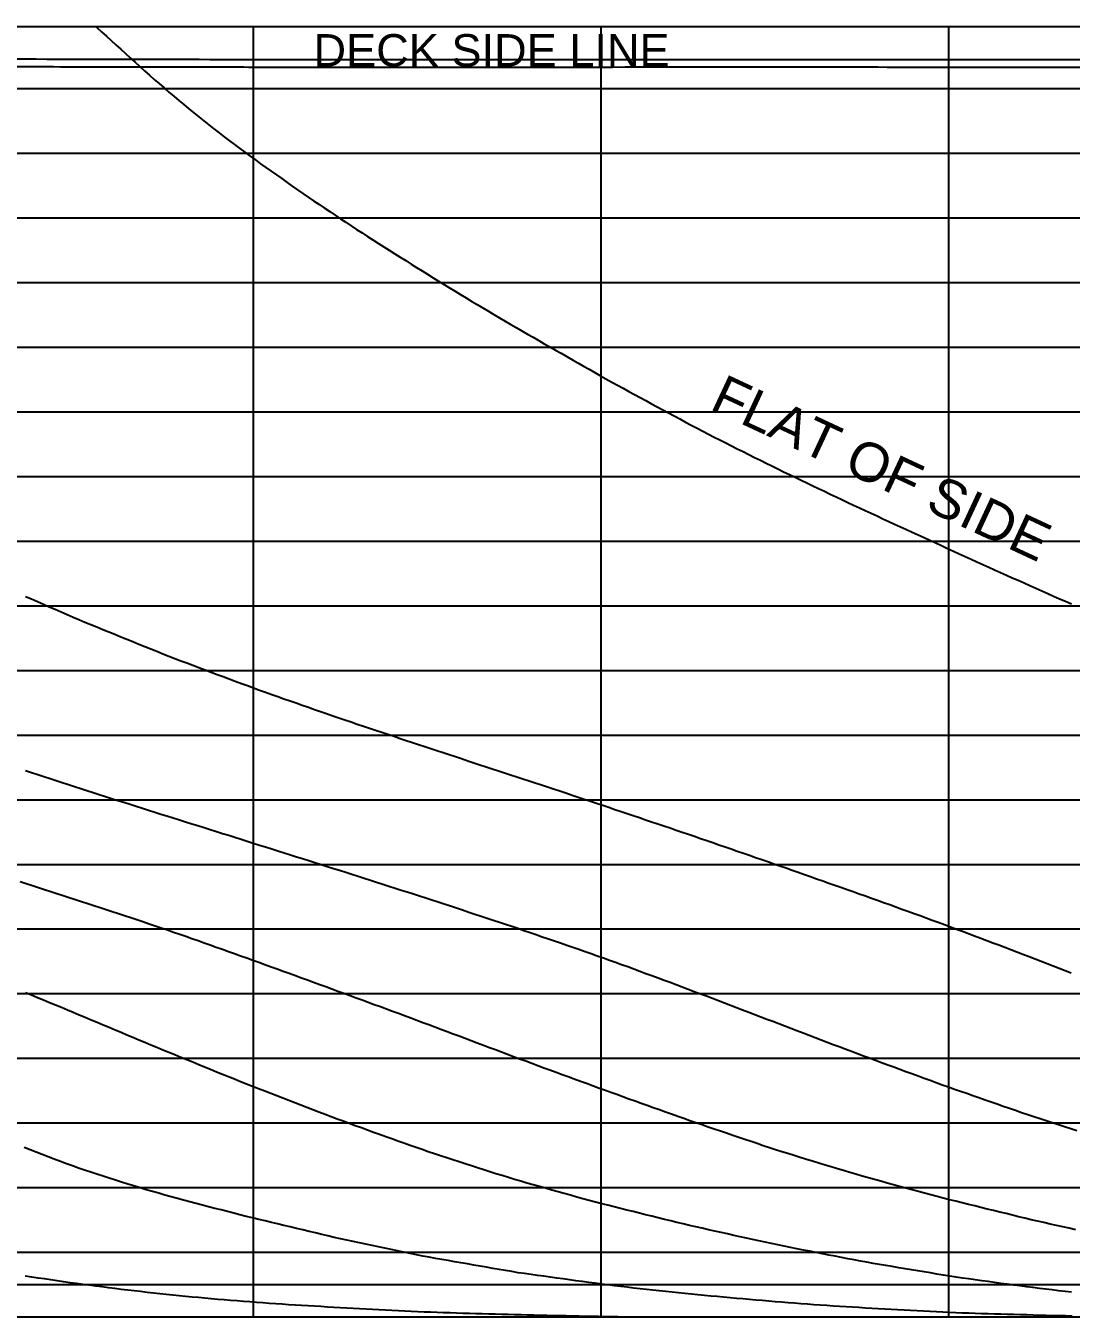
# Model space of a CAD drawing. Header units: millimetres. Extents: x 219888 to 472088, y 91183 to 209983.
# Drawn here: x 263330 to 279507, y 153745 to 173722 of the extents above; entities that cross this region are included whole.
import ezdxf

# ---------------------------------------------------------------- set-up
doc = ezdxf.new("R2010")
doc.units = ezdxf.units.MM
for name, color, linetype in [('Buttocks', 7, 'Continuous'), ('中横剖面图', 7, 'Continuous'), ('图纸', 7, 'Continuous'), ('网格线和标注', 7, 'Continuous')]:
    doc.layers.add(name, color=color, linetype=linetype)
doc.styles.get("Standard").update_dxf_attribs({"font": 'arial.ttf', "height": 600})

msp = doc.modelspace()

# ---------------------------------------------------------------- linework, layer by layer
at = {"layer": 'Buttocks', "color": 135}
for points in [[(264415.653, 173709.61), (264428.624, 173697.764), (264502.564, 173630.314), (264576.494, 173562.944), (264650.374, 173495.684), (264724.414, 173428.324), (264798.374, 173361.074), (264872.284, 173293.914), (264946.394, 173226.674), (265020.564, 173159.544), (265094.714, 173092.664), (265169.194, 173025.824), (265243.774, 172959.364), (265318.624, 172893.184), (265393.834, 172827.274), (265469.364, 172761.654), (265545.184, 172696.364), (265621.284, 172631.404), (265697.664, 172566.804), (265774.344, 172502.574), (265851.334, 172438.724), (265928.654, 172375.294), (266006.314, 172312.304), (266084.354, 172249.774), (266162.764, 172187.714), (266241.524, 172126.094), (266320.644, 172064.924), (266400.094, 172004.164), (266479.854, 171943.804), (266559.924, 171883.834), (266640.264, 171824.224), (266720.844, 171764.954), (266801.654, 171706.004), (266882.504, 171647.474), (266963.754, 171589.064), (267045.164, 171530.924), (267126.754, 171473.014), (267208.484, 171415.334), (267290.354, 171357.854), (267372.354, 171300.554), (267454.464, 171243.444), (267536.694, 171186.484), (267618.874, 171129.824), (267701.384, 171073.224), (267784.004, 171016.804), (267866.754, 170960.594), (267949.634, 170904.584), (268032.654, 170848.794), (268115.814, 170793.214), (268199.134, 170737.844), (268282.584, 170682.704), (268366.194, 170627.784), (268449.804, 170573.204), (268533.714, 170518.734), (268617.764, 170464.474), (268701.904, 170410.424), (268786.184, 170356.534), (268870.544, 170302.814), (268954.994, 170249.254), (269039.554, 170195.814), (269124.164, 170142.524), (269208.864, 170089.354), (269293.624, 170036.294), (269378.424, 169983.344), (269463.304, 169930.464), (269548.224, 169877.684), (269633.184, 169824.984), (269718.354, 169772.274), (269803.444, 169719.764), (269888.654, 169667.384), (269973.954, 169615.164), (270059.234, 169563.204), (270144.794, 169511.344), (270230.484, 169459.684), (270316.304, 169408.224), (270402.214, 169356.994), (270488.174, 169305.994), (270574.364, 169255.134), (270660.634, 169204.464), (270746.944, 169154.014), (270833.384, 169103.704), (270919.934, 169053.544), (271006.514, 169003.534), (271093.194, 168953.624), (271179.904, 168903.814), (271266.674, 168854.074), (271353.484, 168804.404), (271440.324, 168754.794), (271527.174, 168705.234), (271614.074, 168655.714), (271700.984, 168606.214), (271787.944, 168556.734), (271874.824, 168507.304), (271961.904, 168457.764), (272048.444, 168408.484), (272135.174, 168358.954), (272221.314, 168309.034), (272308.314, 168259.074), (272396.104, 168210.554), (272483.844, 168162.364), (272571.524, 168114.394), (272659.384, 168066.474), (272747.294, 168018.634), (272835.184, 167970.924), (272923.124, 167923.304), (273011.114, 167875.754), (273099.164, 167828.294), (273187.244, 167780.924), (273275.364, 167733.674), (273363.544, 167686.514), (273451.824, 167639.474), (273540.154, 167592.564), (273628.584, 167545.834), (273717.044, 167499.294), (273805.684, 167452.914), (273894.404, 167406.734), (273983.234, 167360.764), (274072.184, 167314.994), (274161.104, 167269.514), (274250.284, 167224.184), (274339.484, 167179.114), (274428.914, 167134.194), (274518.314, 167089.544), (274607.824, 167045.074), (274697.414, 167000.774), (274787.294, 166956.514), (274877.044, 166912.464), (274966.834, 166868.484), (275056.694, 166824.584), (275146.624, 166780.774), (275236.614, 166737.074), (275326.654, 166693.504), (275416.764, 166650.054), (275506.804, 166606.804), (275597.074, 166563.624), (275687.384, 166520.594), (275777.774, 166477.694), (275868.124, 166434.964), (275958.634, 166392.324), (276049.184, 166349.814), (276139.774, 166307.434), (276230.414, 166265.164), (276321.114, 166222.994), (276411.844, 166180.924), (276502.574, 166138.944), (276593.364, 166097.004), (276684.194, 166055.134), (276775.034, 166013.304), (276865.914, 165971.524), (276956.784, 165929.794), (277047.684, 165888.094), (277138.574, 165846.434), (277229.504, 165804.794), (277320.414, 165763.194), (277411.254, 165721.654), (277501.974, 165680.164), (277592.604, 165638.644), (277683.794, 165596.754), (277774.944, 165555.284), (277866.114, 165513.884), (277957.314, 165472.534), (278048.424, 165431.274), (278139.564, 165390.064), (278230.714, 165348.884), (278321.874, 165307.754), (278413.034, 165266.684), (278504.274, 165225.634), (278595.484, 165184.654), (278686.724, 165143.734), (278778.014, 165102.864), (278869.304, 165062.074), (278960.684, 165021.364), (279052.064, 164980.764), (279143.464, 164940.274), (279234.934, 164899.894), (279326.464, 164859.614), (279418.024, 164819.464), (279509.714, 164779.384)], [(279507.814, 159068.754), (279414.954, 159104.724), (279321.394, 159140.834), (279227.884, 159176.804), (279134.604, 159212.594), (279041.174, 159248.364), (278947.484, 159284.224), (278854.254, 159319.974), (278760.704, 159355.734), (278667.314, 159391.314), (278574.124, 159426.754), (278480.694, 159462.234), (278387.144, 159497.714), (278293.544, 159533.184), (278200.214, 159568.514), (278106.474, 159603.944), (278012.804, 159639.284), (277919.034, 159674.564), (277825.494, 159709.594), (277731.754, 159744.504), (277638.014, 159779.234), (277544.004, 159814.014), (277450.624, 159848.474), (277356.464, 159883.084), (277262.684, 159917.414), (277168.784, 159951.644), (277074.954, 159985.714), (276980.884, 160019.754), (276886.594, 160053.784), (276792.684, 160087.624), (276698.644, 160121.444), (276604.384, 160155.304), (276510.264, 160189.084), (276416.044, 160222.864), (276321.664, 160256.674), (276227.134, 160290.484), (276133.454, 160323.564), (276039.404, 160356.644), (275944.864, 160389.884), (275850.544, 160423.044), (275756.434, 160456.124), (275662.074, 160489.294), (275567.694, 160522.464), (275473.304, 160555.644), (275378.874, 160588.824), (275284.494, 160621.994), (275190.084, 160655.174), (275095.434, 160688.434), (275000.864, 160721.604), (274906.564, 160754.304), (274812.324, 160786.894), (274718.134, 160819.444), (274623.164, 160852.264), (274528.804, 160884.854), (274434.364, 160917.474), (274339.674, 160950.184), (274245.104, 160982.834), (274150.844, 161015.384), (274055.844, 161048.174), (273961.474, 161080.744), (273866.924, 161113.354), (273772.314, 161145.914), (273677.654, 161178.354), (273582.904, 161210.674), (273488.384, 161242.844), (273393.974, 161274.914), (273299.044, 161307.144), (273204.294, 161339.284), (273109.634, 161371.384), (273014.884, 161403.494), (272920.244, 161435.564), (272825.624, 161467.624), (272730.894, 161499.704), (272635.874, 161531.864), (272541.224, 161563.874), (272446.504, 161595.844), (272351.484, 161627.854), (272256.974, 161659.584), (272161.734, 161691.434), (272066.994, 161722.994), (271972.234, 161754.464), (271877.454, 161785.864), (271782.464, 161817.284), (271687.604, 161848.634), (271592.584, 161880.034), (271497.714, 161911.374), (271402.694, 161942.754), (271307.704, 161974.114), (271212.674, 162005.484), (271117.764, 162036.794), (271022.594, 162068.184), (270927.404, 162099.564), (270832.524, 162130.784), (270737.574, 162161.924), (270642.784, 162192.974), (270547.784, 162224.104), (270452.674, 162255.274), (270357.864, 162286.354), (270262.674, 162317.554), (270167.794, 162348.664), (270072.604, 162379.874), (269977.714, 162410.984), (269882.254, 162442.274), (269787.554, 162473.324), (269692.234, 162504.564), (269596.854, 162535.854), (269502.494, 162567.184), (269407.584, 162598.804), (269313.034, 162630.314), (269217.884, 162662.054), (269123.204, 162693.644), (269028.274, 162725.324), (268933.364, 162757.004), (268838.754, 162788.604), (268743.534, 162820.414), (268648.744, 162852.094), (268553.874, 162883.834), (268458.934, 162915.644), (268363.624, 162947.634), (268269.154, 162979.444), (268174.334, 163011.554), (268079.764, 163043.914), (267985.494, 163076.564), (267891.134, 163109.424), (267796.874, 163142.324), (267702.524, 163175.294), (267608.224, 163208.284), (267513.874, 163241.314), (267419.254, 163274.464), (267324.814, 163307.574), (267230.304, 163340.744), (267135.714, 163373.994), (267041.534, 163407.194), (266947.294, 163440.724), (266853.244, 163474.714), (266759.514, 163509.014), (266665.574, 163543.664), (266571.874, 163578.434), (266478.274, 163613.314), (266384.724, 163648.304), (266291.184, 163683.384), (266197.334, 163718.664), (266103.674, 163753.914), (266010.114, 163789.184), (265916.624, 163824.464), (265822.994, 163859.844), (265729.304, 163895.294), (265635.774, 163930.744), (265542.034, 163966.834), (265449.404, 164003.524), (265356.554, 164040.614), (265263.944, 164077.784), (265171.254, 164115.094), (265078.244, 164152.634), (264985.814, 164190.044), (264893.134, 164227.654), (264800.344, 164265.394), (264707.684, 164303.144), (264615.394, 164340.784), (264522.644, 164378.674), (264430.054, 164416.534), (264337.384, 164454.454), (264244.484, 164492.504), (264152.514, 164531.204), (264060.734, 164570.734), (263969.134, 164610.394), (263877.524, 164650.164), (263785.874, 164690.024), (263694.104, 164729.984), (263602.404, 164769.974), (263510.584, 164810.054), (263419.094, 164850.024), (263327.594, 164890.024)], [(263324.824, 162199.744), (263419.834, 162168.724), (263514.894, 162137.714), (263610.014, 162106.694), (263705.014, 162075.744), (263800.134, 162044.794), (263895.184, 162013.914), (263990.264, 161983.104), (264085.314, 161952.414), (264180.404, 161921.854), (264275.774, 161891.404), (264371.074, 161861.134), (264466.604, 161830.864), (264561.904, 161800.684), (264657.364, 161770.444), (264752.704, 161740.234), (264848.094, 161709.994), (264943.454, 161679.764), (265038.814, 161649.534), (265134.124, 161619.314), (265229.274, 161589.134), (265324.644, 161558.874), (265419.624, 161528.724), (265514.994, 161498.564), (265610.604, 161468.634), (265706.214, 161438.754), (265801.614, 161408.924), (265897.144, 161379.034), (265992.654, 161349.124), (266088.054, 161319.214), (266183.494, 161289.244), (266278.894, 161259.244), (266374.254, 161229.194), (266469.534, 161199.124), (266564.964, 161168.964), (266660.294, 161138.814), (266755.444, 161108.704), (266850.744, 161078.574), (266946.054, 161048.624), (267041.714, 161018.664), (267137.214, 160988.694), (267232.574, 160958.754), (267328.024, 160928.754), (267423.564, 160898.704), (267519.004, 160868.674), (267614.234, 160838.674), (267709.674, 160808.574), (267804.884, 160778.494), (267900.234, 160748.324), (267995.484, 160718.114), (268090.874, 160687.814), (268186.004, 160657.564), (268281.124, 160627.324), (268376.634, 160596.934), (268471.914, 160566.544), (268567.444, 160536.004), (268662.614, 160505.534), (268757.994, 160474.974), (268853.174, 160444.464), (268948.414, 160413.914), (269043.604, 160383.364), (269138.744, 160352.814), (269233.914, 160322.244), (269329.034, 160291.664), (269424.184, 160261.014), (269519.254, 160230.274), (269614.534, 160199.354), (269709.574, 160168.414), (269804.774, 160137.334), (269899.834, 160106.204), (269994.904, 160075.004), (270089.954, 160043.724), (270184.994, 160012.374), (270279.954, 159981.004), (270374.914, 159949.594), (270469.844, 159918.154), (270564.794, 159886.674), (270659.704, 159855.184), (270754.484, 159823.694), (270849.104, 159792.224), (270943.674, 159760.464), (271038.594, 159727.994), (271133.334, 159695.604), (271228.174, 159663.154), (271322.804, 159630.774), (271417.394, 159598.374), (271512.044, 159565.924), (271606.584, 159533.484), (271701.144, 159500.994), (271795.664, 159468.444), (271890.104, 159435.814), (271984.404, 159403.064), (272078.774, 159370.064), (272173.134, 159336.784), (272267.404, 159303.294), (272361.494, 159269.714), (272455.674, 159235.854), (272549.814, 159201.744), (272643.874, 159167.444), (272737.814, 159132.994), (272831.744, 159098.424), (272925.514, 159063.834), (273019.334, 159029.154), (273113.124, 158994.434), (273206.864, 158959.694), (273300.614, 158924.914), (273394.314, 158890.114), (273487.854, 158855.344), (273581.334, 158820.404), (273675.084, 158784.864), (273768.674, 158749.344), (273862.334, 158713.764), (273955.814, 158678.234), (274049.284, 158642.684), (274142.804, 158607.094), (274236.184, 158571.524), (274329.574, 158535.914), (274423.004, 158500.244), (274516.464, 158464.534), (274609.784, 158428.824), (274703.204, 158393.044), (274796.454, 158357.294), (274889.614, 158321.554), (274982.864, 158285.764), (275076.344, 158249.994), (275170.114, 158214.234), (275263.624, 158178.614), (275357.164, 158142.994), (275450.624, 158107.444), (275543.994, 158071.954), (275637.604, 158036.394), (275731.054, 158000.934), (275824.474, 157965.534), (275917.974, 157930.164), (276011.494, 157894.884), (276105.014, 157859.704), (276198.714, 157824.574), (276292.274, 157789.624), (276386.154, 157754.684), (276479.894, 157719.954), (276573.874, 157685.294), (276667.684, 157650.794), (276761.584, 157616.314), (276855.614, 157581.824), (276949.394, 157547.464), (277043.334, 157513.064), (277137.204, 157478.704), (277231.174, 157444.344), (277325.074, 157410.014), (277418.844, 157375.804), (277512.894, 157341.624), (277606.954, 157307.754), (277701.184, 157274.214), (277795.424, 157241.004), (277889.874, 157207.944), (277984.404, 157174.964), (278078.874, 157142.074), (278173.434, 157109.194), (278267.804, 157076.424), (278362.334, 157043.634), (278456.794, 157010.904), (278551.234, 156978.234), (278645.754, 156945.604), (278740.284, 156913.074), (278834.804, 156880.734), (278929.674, 156848.574), (279024.474, 156816.904), (279119.304, 156785.734), (279214.534, 156754.784), (279309.904, 156723.934), (279405.114, 156693.204), (279500.314, 156662.544), (279595.594, 156631.914)], [(279571.864, 155097.474), (279474.004, 155119.284), (279376.284, 155141.154), (279278.844, 155163.084), (279181.214, 155185.204), (279083.334, 155207.574), (278985.964, 155230.054), (278888.544, 155252.794), (278791.304, 155275.814), (278694.044, 155299.154), (278596.834, 155322.704), (278499.754, 155346.394), (278402.464, 155370.224), (278305.624, 155394.004), (278208.184, 155417.974), (278111.104, 155441.894), (278014.064, 155465.814), (277917.014, 155489.764), (277819.504, 155513.834), (277722.304, 155537.844), (277624.824, 155561.994), (277528.234, 155587.304), (277431.924, 155612.664), (277335.204, 155638.214), (277238.454, 155663.854), (277141.784, 155689.544), (277045.064, 155715.344), (276948.394, 155741.244), (276852.054, 155767.204), (276755.234, 155793.474), (276658.744, 155819.844), (276562.294, 155846.384), (276465.854, 155873.124), (276369.254, 155900.144), (276272.784, 155927.394), (276176.374, 155955.264), (276080.684, 155983.654), (275985.254, 156012.124), (275889.244, 156040.874), (275793.434, 156069.654), (275697.914, 156098.444), (275602.094, 156127.434), (275506.354, 156156.544), (275410.774, 156185.774), (275315.254, 156215.204), (275219.634, 156244.914), (275124.044, 156274.864), (275028.494, 156305.094), (274933.004, 156335.624), (274837.854, 156366.494), (274742.924, 156397.914), (274648.234, 156429.514), (274553.404, 156461.274), (274458.364, 156493.184), (274363.754, 156525.024), (274268.824, 156557.054), (274174.304, 156589.034), (274079.244, 156621.294), (273984.444, 156653.614), (273889.944, 156685.964), (273795.234, 156718.544), (273700.764, 156751.224), (273606.004, 156784.224), (273511.534, 156817.484), (273417.734, 156850.884), (273323.524, 156884.474), (273228.874, 156918.204), (273135.054, 156951.644), (273040.794, 156985.244), (272946.674, 157018.814), (272852.404, 157052.454), (272758.214, 157086.104), (272663.814, 157119.874), (272569.444, 157153.674), (272475.494, 157187.394), (272381.204, 157221.294), (272287.144, 157255.214), (272192.824, 157289.374), (272099.054, 157323.574), (272004.924, 157358.014), (271911.184, 157392.334), (271817.344, 157426.714), (271723.424, 157461.134), (271629.324, 157495.644), (271535.434, 157530.114), (271441.374, 157564.684), (271347.774, 157599.134), (271253.664, 157633.834), (271159.934, 157668.454), (271066.104, 157703.174), (270972.274, 157737.974), (270878.184, 157772.954), (270784.634, 157807.904), (270691.034, 157843.104), (270597.494, 157878.354), (270503.724, 157913.704), (270410.434, 157948.854), (270316.844, 157984.094), (270223.114, 158019.354), (270129.614, 158054.474), (270035.774, 158089.664), (269941.794, 158124.854), (269848.374, 158159.794), (269754.704, 158194.794), (269660.864, 158229.844), (269566.854, 158264.974), (269473.274, 158300.134), (269379.784, 158335.224), (269286.024, 158370.314), (269192.424, 158405.254), (269098.844, 158440.094), (269004.734, 158475.044), (268911.054, 158509.724), (268817.234, 158544.354), (268723.254, 158578.914), (268629.624, 158613.264), (268535.314, 158647.774), (268441.284, 158682.114), (268347.234, 158716.414), (268253.214, 158750.654), (268158.814, 158785.264), (268065.384, 158819.664), (267971.654, 158854.084), (267877.674, 158888.524), (267783.704, 158922.894), (267689.914, 158957.124), (267595.864, 158991.374), (267501.864, 159025.524), (267407.764, 159059.614), (267313.604, 159093.644), (267219.564, 159127.574), (267125.324, 159161.514), (267031.184, 159195.354), (266936.964, 159229.144), (266842.174, 159263.094), (266748.664, 159296.934), (266654.404, 159330.994), (266560.414, 159364.874), (266466.604, 159398.594), (266372.234, 159432.394), (266278.034, 159465.994), (266183.844, 159499.404), (266089.354, 159532.744), (265994.764, 159565.944), (265900.094, 159599.014), (265805.774, 159631.794), (265711.114, 159664.514), (265616.494, 159696.994), (265521.694, 159729.264), (265427.184, 159761.554), (265332.534, 159793.884), (265237.594, 159826.194), (265143.234, 159858.164), (265048.544, 159890.074), (264953.414, 159921.944), (264858.784, 159953.464), (264763.494, 159985.064), (264668.764, 160016.344), (264573.664, 160047.654), (264478.254, 160078.954), (264383.194, 160110.054), (264287.664, 160141.184), (264192.384, 160172.044), (264097.534, 160202.824), (264002.324, 160233.744), (263907.504, 160264.474), (263812.374, 160295.244), (263717.354, 160325.904), (263621.904, 160356.614), (263526.834, 160387.104), (263431.394, 160417.604), (263335.894, 160448.034), (263240.774, 160478.274)], [(279511.064, 154131.164), (279411.874, 154142.594), (279312.224, 154154.184), (279212.894, 154165.884), (279113.514, 154177.744), (279014.144, 154189.804), (278914.934, 154202.084), (278815.684, 154214.634), (278716.314, 154227.474), (278617.254, 154240.544), (278517.904, 154253.904), (278418.864, 154267.454), (278319.824, 154281.204), (278220.754, 154295.094), (278121.684, 154309.024), (278022.604, 154322.764), (277923.254, 154336.404), (277824.274, 154350.444), (277725.504, 154365.154), (277626.534, 154380.504), (277527.904, 154396.224), (277429.544, 154412.154), (277330.744, 154428.314), (277232.054, 154444.594), (277133.124, 154461.004), (277034.524, 154477.434), (276935.974, 154493.934), (276837.464, 154510.494), (276738.794, 154527.134), (276640.014, 154543.844), (276541.354, 154560.604), (276442.534, 154577.454), (276344.004, 154594.344), (276245.074, 154611.504), (276146.494, 154629.794), (276048.684, 154648.954), (275950.564, 154668.164), (275852.634, 154687.354), (275754.554, 154706.584), (275656.434, 154725.844), (275558.124, 154745.184), (275460.164, 154764.484), (275362.064, 154783.864), (275263.994, 154803.294), (275165.544, 154822.874), (275067.274, 154842.524), (274969.404, 154862.234), (274871.154, 154882.244), (274773.224, 154902.564), (274675.334, 154923.404), (274577.714, 154944.774), (274480.234, 154966.514), (274382.824, 154988.354), (274284.954, 155010.284), (274187.164, 155032.204), (274089.884, 155054.034), (273991.984, 155076.044), (273894.584, 155097.994), (273797.024, 155120.054), (273699.284, 155142.264), (273601.764, 155164.564), (273504.374, 155187.064), (273407.034, 155209.904), (273309.394, 155233.244), (273212.224, 155256.894), (273115.394, 155280.754), (273018.224, 155304.854), (272921.224, 155329.014), (272824.344, 155353.204), (272727.104, 155377.544), (272630.224, 155401.834), (272532.854, 155426.294), (272436.084, 155450.654), (272338.844, 155475.214), (272242.174, 155499.724), (272144.984, 155524.714), (272048.624, 155550.494), (271952.104, 155577.044), (271855.834, 155603.724), (271759.564, 155630.494), (271663.144, 155657.354), (271567.074, 155684.164), (271470.504, 155711.174), (271373.984, 155738.204), (271277.754, 155765.224), (271181.574, 155792.324), (271084.824, 155819.744), (270988.644, 155847.464), (270892.914, 155876.194), (270797.074, 155905.274), (270701.774, 155934.384), (270606.124, 155963.864), (270510.724, 155993.574), (270415.514, 156023.514), (270320.144, 156053.834), (270224.834, 156084.454), (270129.694, 156115.294), (270034.554, 156146.344), (269939.384, 156177.564), (269844.304, 156208.914), (269749.524, 156240.284), (269654.414, 156271.884), (269558.884, 156303.784), (269464.864, 156336.364), (269370.504, 156369.254), (269276.354, 156402.194), (269181.844, 156435.394), (269087.744, 156468.584), (268993.374, 156502.044), (268899.044, 156535.684), (268804.934, 156569.474), (268710.854, 156603.464), (268616.894, 156637.584), (268522.764, 156671.924), (268428.644, 156706.414), (268334.474, 156741.014), (268240.844, 156775.384), (268147.264, 156810.274), (268053.524, 156845.514), (267960.004, 156880.814), (267866.544, 156916.204), (267772.754, 156951.844), (267679.634, 156987.364), (267586.004, 157023.224), (267492.574, 157059.144), (267399.354, 157095.104), (267306.064, 157131.194), (267212.784, 157167.374), (267119.514, 157203.614), (267026.494, 157239.854), (266933.054, 157276.404), (266839.924, 157313.084), (266746.794, 157350.204), (266654.404, 157387.294), (266561.524, 157424.594), (266468.734, 157461.914), (266375.754, 157499.384), (266283.254, 157536.744), (266190.554, 157574.294), (266097.794, 157611.994), (266005.274, 157649.684), (265912.604, 157687.514), (265819.824, 157725.424), (265727.204, 157763.244), (265634.364, 157801.034), (265541.604, 157838.894), (265449.264, 157877.254), (265357.184, 157915.854), (265265.134, 157954.544), (265172.764, 157993.384), (265080.414, 158032.144), (264988.714, 158070.574), (264895.944, 158109.394), (264803.994, 158147.844), (264711.604, 158186.434), (264619.234, 158225.004), (264527.004, 158263.504), (264434.784, 158301.984), (264342.424, 158340.504), (264249.774, 158379.104), (264157.284, 158417.474), (264064.984, 158456.114), (263972.984, 158494.624), (263880.644, 158533.214), (263788.264, 158571.744), (263696.124, 158610.054), (263603.734, 158648.294), (263511.114, 158686.414), (263418.564, 158724.284), (263325.614, 158762.054)], [(279520.374, 153761.674), (279420.404, 153763.694), (279320.594, 153765.794), (279220.344, 153768.024), (279120.334, 153770.404), (279020.274, 153772.984), (278920.484, 153775.744), (278820.464, 153778.664), (278720.154, 153781.674), (278620.094, 153784.614), (278520.494, 153787.294), (278420.384, 153789.764), (278320.254, 153792.274), (278220.484, 153795.004), (278120.474, 153798.074), (278020.404, 153801.494), (277920.684, 153805.214), (277820.914, 153809.154), (277721.134, 153813.274), (277621.054, 153817.554), (277521.134, 153821.954), (277421.004, 153826.474), (277321.164, 153831.104), (277221.184, 153835.864), (277121.144, 153840.774), (277021.304, 153845.874), (276921.504, 153851.314), (276821.494, 153857.134), (276721.794, 153863.064), (276621.824, 153868.944), (276522.074, 153874.754), (276422.574, 153880.524), (276322.564, 153886.304), (276222.424, 153892.104), (276122.804, 153897.874), (276022.754, 153903.724), (275922.824, 153909.764), (275823.244, 153916.444), (275723.594, 153923.474), (275623.794, 153930.654), (275524.184, 153937.934), (275424.264, 153945.354), (275324.734, 153952.854), (275224.824, 153960.484), (275125.444, 153968.194), (275025.504, 153976.064), (274925.944, 153984.034), (274826.234, 153992.164), (274726.454, 154000.444), (274626.914, 154008.854), (274527.154, 154017.434), (274427.804, 154026.114), (274327.804, 154034.984), (274228.154, 154043.934), (274128.814, 154052.984), (274029.354, 154062.164), (273929.624, 154071.494), (273830.144, 154080.934), (273730.314, 154090.534), (273630.724, 154100.284), (273530.784, 154110.264), (273431.654, 154120.434), (273332.024, 154130.954), (273232.644, 154141.614), (273133.274, 154152.224), (273034.024, 154162.794), (272934.524, 154173.504), (272835.084, 154184.414), (272735.654, 154195.564), (272636.484, 154206.954), (272537.034, 154218.664), (272437.824, 154230.624), (272338.634, 154242.884), (272239.154, 154255.474), (272139.884, 154268.324), (272041.134, 154281.344), (271941.934, 154294.624), (271842.974, 154308.034), (271743.724, 154321.624), (271644.534, 154335.324), (271545.744, 154349.084), (271446.634, 154362.964), (271347.244, 154376.974), (271248.584, 154390.944), (271149.264, 154405.054), (271049.754, 154419.184), (270950.474, 154433.114), (270852.614, 154449.264), (270753.874, 154466.204), (270655.454, 154483.204), (270557.304, 154500.194), (270458.404, 154517.354), (270359.964, 154534.454), (270261.344, 154551.604), (270162.734, 154568.774), (270064.354, 154585.914), (269965.694, 154603.114), (269867.254, 154620.294), (269768.654, 154637.514), (269669.994, 154654.764), (269571.324, 154672.054), (269472.644, 154689.754), (269375.024, 154710.044), (269277.334, 154730.634), (269179.474, 154751.234), (269081.794, 154771.794), (268983.894, 154792.394), (268885.944, 154812.994), (268788.214, 154833.544), (268690.064, 154854.184), (268592.244, 154874.744), (268494.464, 154895.304), (268396.414, 154915.904), (268298.344, 154936.514), (268200.424, 154957.074), (268102.394, 154978.584), (268005.314, 155001.624), (267908.624, 155024.584), (267811.014, 155047.764), (267713.904, 155070.834), (267616.434, 155093.994), (267519.274, 155117.074), (267421.914, 155140.214), (267324.654, 155163.324), (267227.504, 155186.414), (267130.024, 155209.594), (267032.544, 155232.784), (266935.034, 155256.004), (266838.064, 155279.874), (266741.294, 155304.514), (266644.324, 155329.174), (266547.634, 155353.784), (266450.224, 155378.604), (266353.744, 155403.224), (266256.724, 155428.024), (266159.724, 155452.884), (266063.034, 155477.744), (265966.044, 155502.794), (265869.204, 155527.994), (265772.504, 155553.504), (265675.834, 155579.644), (265579.334, 155606.614), (265483.434, 155633.814), (265387.124, 155661.144), (265290.944, 155688.744), (265194.944, 155716.744), (265099.374, 155745.124), (265003.514, 155774.104), (264907.924, 155803.514), (264812.534, 155833.254), (264717.024, 155863.334), (264621.814, 155893.554), (264526.484, 155924.014), (264431.434, 155954.564), (264335.824, 155985.474), (264240.294, 156016.584), (264146.074, 156049.374), (264052.284, 156083.544), (263958.524, 156118.054), (263864.834, 156152.844), (263771.224, 156187.964), (263677.764, 156223.454), (263584.504, 156259.384), (263491.444, 156295.884), (263398.594, 156332.894), (263305.504, 156370.584)], [(279595.304, 153744.774), (279494.984, 153744.774), (279394.754, 153744.774), (279294.894, 153744.774), (279194.494, 153744.774), (279095.114, 153744.774), (278995.734, 153744.774), (278895.354, 153744.774), (278794.994, 153744.774), (278694.694, 153744.774), (278594.774, 153744.774), (278494.744, 153744.774), (278394.774, 153744.774), (278294.814, 153744.774), (278195.344, 153744.774), (278094.874, 153744.774), (277994.204, 153744.774), (277894.384, 153744.774), (277794.904, 153744.774), (277694.614, 153744.774), (277594.654, 153744.774), (277494.304, 153744.774), (277394.584, 153744.774), (277294.504, 153744.774), (277194.364, 153744.774), (277095.164, 153744.774), (276995.294, 153744.774), (276894.964, 153744.774), (276794.824, 153744.774), (276694.784, 153744.774), (276594.584, 153744.774), (276494.504, 153744.774), (276394.854, 153744.774), (276294.584, 153744.774), (276194.804, 153744.774), (276094.664, 153744.774), (275994.714, 153744.774), (275894.474, 153744.774), (275794.744, 153744.774), (275694.224, 153744.774), (275594.344, 153744.774), (275494.334, 153744.774), (275394.614, 153744.774), (275294.664, 153744.774), (275194.574, 153744.774), (275094.574, 153744.774), (274994.274, 153744.774), (274894.274, 153744.774), (274794.204, 153744.774), (274694.084, 153744.774), (274594.474, 153744.774), (274494.944, 153744.774), (274394.584, 153744.774), (274294.644, 153744.774), (274194.314, 153744.774), (274094.114, 153744.774), (273993.744, 153744.774), (273893.964, 153744.774), (273794.604, 153744.774), (273694.394, 153744.774), (273594.414, 153744.774), (273494.304, 153744.774), (273394.054, 153744.774), (273293.744, 153744.774), (273193.874, 153744.774), (273093.944, 153744.774), (272993.844, 153744.774), (272894.274, 153744.774), (272793.964, 153744.774), (272694.074, 153744.774), (272657.954, 153744.774), (272593.514, 153746.084), (272493.794, 153748.094), (272394.204, 153750.074), (272294.234, 153752.014), (272194.054, 153753.904), (272093.864, 153755.754), (271993.774, 153757.584), (271894.394, 153759.404), (271794.004, 153761.264), (271694.234, 153763.154), (271594.234, 153765.094), (271494.044, 153767.104), (271393.744, 153769.224), (271293.584, 153771.464), (271194.034, 153773.854), (271093.854, 153776.424), (270994.134, 153779.124), (270894.224, 153781.904), (270793.974, 153784.734), (270693.924, 153787.544), (270593.984, 153790.294), (270494.834, 153792.944), (270394.614, 153795.584), (270294.354, 153798.224), (270194.304, 153800.894), (270093.974, 153803.634), (269994.244, 153806.454), (269894.424, 153809.404), (269794.344, 153812.554), (269694.214, 153815.954), (269594.614, 153819.684), (269494.154, 153823.874), (269394.064, 153828.454), (269294.474, 153833.344), (269194.744, 153838.464), (269095.154, 153843.674), (268995.424, 153848.884), (268895.094, 153854.094), (268795.194, 153859.264), (268695.284, 153864.434), (268595.564, 153869.624), (268496.354, 153874.814), (268396.114, 153880.094), (268296.274, 153885.414), (268196.384, 153890.794), (268096.094, 153896.264), (267996.384, 153901.794), (267896.154, 153907.454), (267796.504, 153913.194), (267697.114, 153919.054), (267597.764, 153925.064), (267497.194, 153931.314), (267397.544, 153937.674), (267297.434, 153944.244), (267197.714, 153950.984), (267097.754, 153957.934), (266997.954, 153965.064), (266898.314, 153972.394), (266799.274, 153979.874), (266699.144, 153987.634), (266599.494, 153995.564), (266499.874, 154003.674), (266400.144, 154011.984), (266300.154, 154020.514), (266200.504, 154029.224), (266100.934, 154038.114), (266002.094, 154047.154), (265902.074, 154056.524), (265802.324, 154066.074), (265702.724, 154075.844), (265603.124, 154085.854), (265503.354, 154096.114), (265404.424, 154106.534), (265304.614, 154117.304), (265205.634, 154128.244), (265106.284, 154139.474), (265006.804, 154150.974), (264907.514, 154162.694), (264807.904, 154174.704), (264708.334, 154186.944), (264609.534, 154199.324), (264510.374, 154211.974), (264411.424, 154224.824), (264312.364, 154237.904), (264212.704, 154251.274), (264113.964, 154264.714), (264014.664, 154278.434), (263915.404, 154292.364), (263816.504, 154306.454), (263717.674, 154320.774), (263618.494, 154335.384), (263520.004, 154350.144), (263421.164, 154365.234), (263322.214, 154380.634)], [(279582.044, 153744.774), (279480.574, 153744.774), (279381.194, 153744.774), (279281.904, 153744.774), (279180.794, 153744.774), (279080.454, 153744.774), (278982.704, 153744.774), (278881.374, 153744.774), (278780.084, 153744.774), (278680.324, 153744.774), (278581.454, 153744.774), (278480.284, 153744.774), (278378.864, 153744.774), (278281.274, 153744.774), (278180.734, 153744.774), (278079.464, 153744.774), (277980.524, 153744.774), (277881.284, 153744.774), (277779.744, 153744.774), (277679.674, 153744.774), (277581.834, 153744.774), (277480.034, 153744.774), (277379.114, 153744.774), (277279.464, 153744.774), (277180.674, 153744.774), (277078.854, 153744.774), (276977.954, 153744.774), (276880.934, 153744.774), (276779.464, 153744.774), (276678.354, 153744.774), (276579.234, 153744.774), (276480.074, 153744.774), (276378.444, 153744.774), (276279.884, 153744.774), (276180.414, 153744.774), (276078.854, 153744.774), (275978.294, 153744.774), (275878.734, 153744.774), (275779.284, 153744.774), (275677.944, 153744.774), (275577.374, 153744.774), (275479.534, 153744.774), (275378.044, 153744.774), (275277.714, 153744.774), (275178.944, 153744.774), (275078.784, 153744.774), (274977.284, 153744.774), (274879.854, 153744.774), (274779.444, 153744.774), (274677.574, 153744.774), (274577.984, 153744.774), (274478.594, 153744.774), (274378.234, 153744.774), (274276.894, 153744.774), (274176.884, 153744.774), (274078.644, 153744.774), (273976.954, 153744.774), (273877.404, 153744.774), (273778.474, 153744.774), (273677.644, 153744.774), (273576.344, 153744.774), (273479.284, 153744.774), (273378.144, 153744.774), (273276.254, 153744.774), (273177.114, 153744.774), (273077.914, 153744.774), (272976.944, 153744.774), (272875.144, 153744.774), (272777.114, 153744.774), (272677.564, 153744.774), (272575.464, 153744.774), (272476.764, 153744.774), (272377.694, 153744.774), (272276.294, 153744.774), (272175.254, 153744.774), (272078.854, 153744.774), (271976.894, 153744.774), (271875.004, 153744.774), (271776.274, 153744.774), (271677.244, 153744.774), (271575.424, 153744.774), (271473.324, 153744.774), (271377.124, 153744.774), (271276.184, 153744.774), (271174.644, 153744.774), (271075.604, 153744.774), (270976.744, 153744.774), (270874.644, 153744.774), (270774.744, 153744.774), (270677.134, 153744.774), (270575.474, 153744.774), (270474.104, 153744.774), (270375.144, 153744.774), (270276.244, 153744.774), (270174.114, 153744.774), (270072.764, 153744.774), (269976.274, 153744.774), (269874.734, 153744.774), (269773.664, 153744.774), (269674.944, 153744.774), (269575.704, 153744.774), (269473.514, 153744.774), (269375.124, 153744.774), (269276.134, 153744.774), (269174.454, 153744.774), (269073.774, 153744.774), (268974.524, 153744.774), (268874.994, 153744.774), (268772.864, 153744.774), (268672.204, 153744.774), (268575.524, 153744.774), (268473.534, 153744.774), (268373.154, 153744.774), (268274.524, 153744.774), (268174.334, 153744.774), (268072.584, 153744.774), (267975.784, 153744.774), (267874.694, 153744.774), (267772.844, 153744.774), (267673.254, 153744.774), (267574.354, 153744.774), (267473.574, 153744.774), (267371.204, 153744.774), (267272.274, 153744.774), (267174.394, 153744.774), (267072.084, 153744.774), (266973.074, 153744.774), (266874.424, 153744.774), (266773.014, 153744.774), (266671.304, 153744.774), (266575.264, 153744.774), (266473.464, 153744.774), (266371.644, 153744.774), (266272.864, 153744.774), (266173.744, 153744.774), (266072.364, 153744.774), (265970.004, 153744.774), (265872.634, 153744.774), (265772.984, 153744.774), (265670.974, 153744.774), (265571.594, 153744.774), (265473.414, 153744.774), (265371.384, 153744.774), (265270.074, 153744.774), (265174.154, 153744.774), (265072.244, 153744.774), (264970.414, 153744.774), (264872.294, 153744.774), (264772.764, 153744.774), (264670.964, 153744.774), (264568.844, 153744.774), (264472.694, 153744.774), (264371.684, 153744.774), (264270.094, 153744.774), (264170.974, 153744.774), (264072.134, 153744.774), (263970.264, 153744.774), (263869.724, 153744.774), (263772.304, 153744.774), (263671.194, 153744.774), (263569.704, 153744.774), (263471.424, 153744.774), (263371.334, 153744.774), (263269.294, 153744.774)], [(279523.254, 153744.774), (279422.884, 153744.774), (279322.884, 153744.774), (279222.534, 153744.774), (279122.294, 153744.774), (279022.604, 153744.774), (278923.024, 153744.774), (278822.764, 153744.774), (278722.354, 153744.774), (278622.074, 153744.774), (278522.194, 153744.774), (278422.244, 153744.774), (278322.114, 153744.774), (278222.304, 153744.774), (278122.194, 153744.774), (278022.004, 153744.774), (277921.634, 153744.774), (277821.804, 153744.774), (277722.104, 153744.774), (277622.334, 153744.774), (277522.044, 153744.774), (277421.624, 153744.774), (277321.264, 153744.774), (277221.324, 153744.774), (277121.364, 153744.774), (277021.224, 153744.774), (276921.454, 153744.774), (276821.764, 153744.774), (276721.154, 153744.774), (276620.824, 153744.774), (276520.914, 153744.774), (276421.254, 153744.774), (276321.204, 153744.774), (276221.274, 153744.774), (276120.924, 153744.774), (276020.504, 153744.774), (275920.164, 153744.774), (275820.554, 153744.774), (275720.674, 153744.774), (275621.134, 153744.774), (275520.424, 153744.774), (275420.354, 153744.774), (275319.824, 153744.774), (275219.924, 153744.774), (275120.374, 153744.774), (275020.204, 153744.774), (274920.294, 153744.774), (274820.224, 153744.774), (274719.944, 153744.774), (274619.634, 153744.774), (274520.304, 153744.774), (274420.364, 153744.774), (274320.424, 153744.774), (274219.854, 153744.774), (274119.844, 153744.774), (274019.384, 153744.774), (273919.374, 153744.774), (273819.264, 153744.774), (273719.584, 153744.774), (273619.714, 153744.774), (273519.354, 153744.774), (273419.314, 153744.774), (273319.044, 153744.774), (273218.794, 153744.774), (273119.164, 153744.774), (273019.034, 153744.774), (272918.884, 153744.774), (272818.614, 153744.774), (272718.404, 153744.774), (272619.254, 153744.774), (272518.374, 153744.774), (272417.644, 153744.774), (272318.954, 153744.774), (272218.714, 153744.774), (272118.494, 153744.774), (272018.194, 153744.774), (271917.704, 153744.774), (271818.754, 153744.774), (271718.764, 153744.774), (271618.814, 153744.774), (271518.194, 153744.774), (271418.004, 153744.774), (271317.664, 153744.774), (271217.604, 153744.774), (271118.094, 153744.774), (271018.304, 153744.774), (270917.954, 153744.774), (270817.914, 153744.774), (270717.714, 153744.774), (270617.504, 153744.774), (270517.504, 153744.774), (270418.164, 153744.774), (270317.794, 153744.774), (270217.524, 153744.774), (270117.274, 153744.774), (270017.264, 153744.774), (269916.754, 153744.774), (269817.024, 153744.774), (269717.304, 153744.774), (269617.464, 153744.774), (269517.074, 153744.774), (269416.754, 153744.774), (269316.724, 153744.774), (269216.754, 153744.774), (269116.644, 153744.774), (269017.024, 153744.774), (268917.104, 153744.774), (268816.574, 153744.774), (268716.474, 153744.774), (268616.174, 153744.774), (268516.564, 153744.774), (268416.564, 153744.774), (268316.474, 153744.774), (268216.624, 153744.774), (268116.224, 153744.774), (268015.684, 153744.774), (267916.114, 153744.774), (267815.604, 153744.774), (267715.924, 153744.774), (267616.024, 153744.774), (267515.874, 153744.774), (267415.654, 153744.774), (267315.274, 153744.774), (267215.984, 153744.774), (267115.744, 153744.774), (267015.484, 153744.774), (266915.354, 153744.774), (266814.964, 153744.774), (266715.054, 153744.774), (266615.074, 153744.774), (266515.434, 153744.774), (266415.044, 153744.774), (266315.274, 153744.774), (266214.534, 153744.774), (266114.574, 153744.774), (266014.804, 153744.774), (265914.524, 153744.774), (265814.464, 153744.774), (265714.434, 153744.774), (265614.874, 153744.774), (265514.434, 153744.774), (265414.434, 153744.774), (265314.234, 153744.774), (265213.744, 153744.774), (265114.224, 153744.774), (265014.304, 153744.774), (264914.404, 153744.774), (264813.904, 153744.774), (264714.024, 153744.774), (264614.044, 153744.774), (264514.144, 153744.774), (264414.264, 153744.774), (264314.144, 153744.774), (264213.944, 153744.774), (264113.984, 153744.774), (264013.434, 153744.774), (263913.454, 153744.774), (263813.534, 153744.774), (263713.584, 153744.774), (263613.894, 153744.774), (263513.414, 153744.774), (263413.134, 153744.774), (263313.034, 153744.774)]]:
    msp.add_lwpolyline(points, dxfattribs=at)
at = {"layer": '网格线和标注', "color": 0}
for p, q in [((236017.754, 173709.61), (321353.505, 173709.61)), ((321353.505, 154244.774), (236017.754, 154244.774))]:
    msp.add_line(p, q, dxfattribs=at)
at = {"layer": '网格线和标注'}
for p, q in [((266850.944, 173709.61), (266850.944, 153744.774)), ((272230.194, 173709.61), (272230.194, 153744.774)), ((277609.444, 173709.61), (277609.444, 153744.774)), ((321353.505, 172744.774), (236017.754, 172744.774)), ((321353.505, 171744.774), (236017.754, 171744.774)), ((321353.505, 170744.774), (236017.754, 170744.774)), ((321353.505, 169744.774), (236017.754, 169744.774)), ((321353.505, 168744.774), (236017.754, 168744.774)), ((321353.505, 167744.774), (236017.754, 167744.774)), ((321353.505, 166744.774), (236017.754, 166744.774)), ((321353.505, 165744.774), (236017.754, 165744.774)), ((321353.505, 164744.774), (236017.754, 164744.774)), ((321353.505, 163744.774), (236017.754, 163744.774)), ((321353.505, 162744.774), (236017.754, 162744.774)), ((321353.505, 161744.774), (236017.754, 161744.774)), ((321353.505, 160744.774), (236017.754, 160744.774)), ((321353.505, 159744.774), (236017.754, 159744.774)), ((321353.505, 158744.774), (236017.754, 158744.774)), ((321353.505, 157744.774), (236017.754, 157744.774)), ((321353.505, 156744.774), (236017.754, 156744.774)), ((321353.505, 155744.774), (236017.754, 155744.774)), ((321353.505, 154744.774), (236017.754, 154744.774))]:
    msp.add_line(p, q, dxfattribs=at)
at = {"layer": '网格线和标注', "color": 1}
msp.add_line((321353.505, 153744.774), (236017.754, 153744.774), dxfattribs=at)
at = {"layer": '网格线和标注'}
msp.add_open_spline([(236014.401, 173603.821), (236442.086, 173591.665), (236869.78, 173579.509), (238152.899, 173543.34), (239008.358, 173519.628), (240372.764, 173483.729), (240881.65, 173470.779), (241899.42, 173445.571), (242408.307, 173433.311), (243509.14, 173407.329), (244101.086, 173393.694), (245103.735, 173370.91), (245514.442, 173361.663), (246335.851, 173343.262), (246746.554, 173334.111), (247437.211, 173318.757), (247717.166, 173312.544), (248557.027, 173293.907), (249116.961, 173281.481), (249927.9, 173264.064), (250178.875, 173258.754), (250651.532, 173248.974), (250873.214, 173244.482), (251316.577, 173235.703), (251538.26, 173231.414), (252203.313, 173218.836), (252646.687, 173210.838), (253976.822, 173187.932), (254863.597, 173174.112), (256075.781, 173156.937), (256401.181, 173152.491), (257051.994, 173143.951), (257377.405, 173139.86), (258353.652, 173128.176), (259004.501, 173121.175), (259993.383, 173111.969), (260331.405, 173109.075), (260963.482, 173104.18), (261257.537, 173102.111), (261845.65, 173098.417), (262139.704, 173096.788), (263021.86, 173092.477), (263609.953, 173090.369), (264695.677, 173087.492), (265193.311, 173086.567), (266107.199, 173085.35), (266523.456, 173084.979), (267355.956, 173084.452), (267772.203, 173084.299), (269020.933, 173084.069), (269853.406, 173084.223), (271195.786, 173084.541), (271705.7, 173084.679), (273235.429, 173084.956), (274255.254, 173084.96), (276013.974, 173084.879), (276752.868, 173084.818), (278969.556, 173084.703), (280447.347, 173084.731), (282775.935, 173084.772), (283626.736, 173084.783), (285328.338, 173084.787), (286179.139, 173084.784), (288731.544, 173084.772), (290433.148, 173084.77), (293836.355, 173084.774), (295537.958, 173084.775), (298941.165, 173084.774), (300642.768, 173084.774), (305916.124, 173084.774), (309487.876, 173084.774), (315824.254, 173084.774), (318588.879, 173084.774), (321353.505, 173084.774)], degree=3, knots=[0, 0, 0, 0, 1283.571575983, 1283.571575983, 3850.714727948, 3850.714727948, 5377.678731299, 5377.678731299, 6904.64273465, 6904.64273465, 8680.845105697, 8680.845105697, 9913.240228292, 9913.240228292, 11145.635350887, 11145.635350887, 11985.701918695, 11985.701918695, 13665.83505431, 13665.83505431, 14418.835915109, 14418.835915109, 15083.904781406, 15083.904781406, 15748.973647702, 15748.973647702, 17079.111380296, 17079.111380296, 19739.386845482, 19739.386845482, 20715.556198364, 20715.556198364, 21691.725551246, 21691.725551246, 23644.06425701, 23644.06425701, 24657.980937052, 24657.980937052, 25539.993662271, 25539.993662271, 26422.006387489, 26422.006387489, 28186.031837925, 28186.031837925, 29678.775959781, 29678.775959781, 30927.461628783, 30927.461628783, 32176.147297784, 32176.147297784, 34673.518635787, 34673.518635787, 36203.269239185, 36203.269239185, 39262.770445981, 39262.770445981, 41479.451140115, 41479.451140115, 45912.812528382, 45912.812528382, 48465.217526425, 48465.217526425, 51017.622524468, 51017.622524468, 56122.432520555, 56122.432520555, 61227.242516642, 61227.242516642, 66332.052512729, 66332.052512729, 77047.3093915, 77047.3093915, 85341.185566516, 85341.185566516, 85341.185566516, 85341.185566516], dxfattribs=at)
at = {"layer": '网格线和标注', "color": 1}
msp.add_spline([(236017.754, 173721.774), (239954.694, 173612.774), (245333.944, 173483.774), (248023.569, 173423.774), (250713.194, 173365.774), (256092.444, 173274.774), (261471.694, 173218.774), (266850.944, 173202.774), (272230.194, 173202.774), (277609.444, 173202.774), (282988.694, 173202.774), (288367.944, 173202.774), (293747.194, 173202.774), (299126.444, 173202.774), (304505.694, 173202.774), (309884.944, 173202.774), (315264.194, 173202.774), (321353.505, 173202.774)], degree=3, dxfattribs=at)

# ---------------------------------------------------------------- texts
at = {"layer": '中横剖面图', "color": 11}
msp.add_text('DECK SIDE LINE', height=500, dxfattribs=at).set_placement((267781.841, 173093.3))
at = {"layer": '图纸', "color": 11}
msp.add_text('FLAT OF SIDE', height=600, rotation=335, dxfattribs=at).set_placement((273894.404, 167800.755))

doc.saveas('drawing.dxf')
